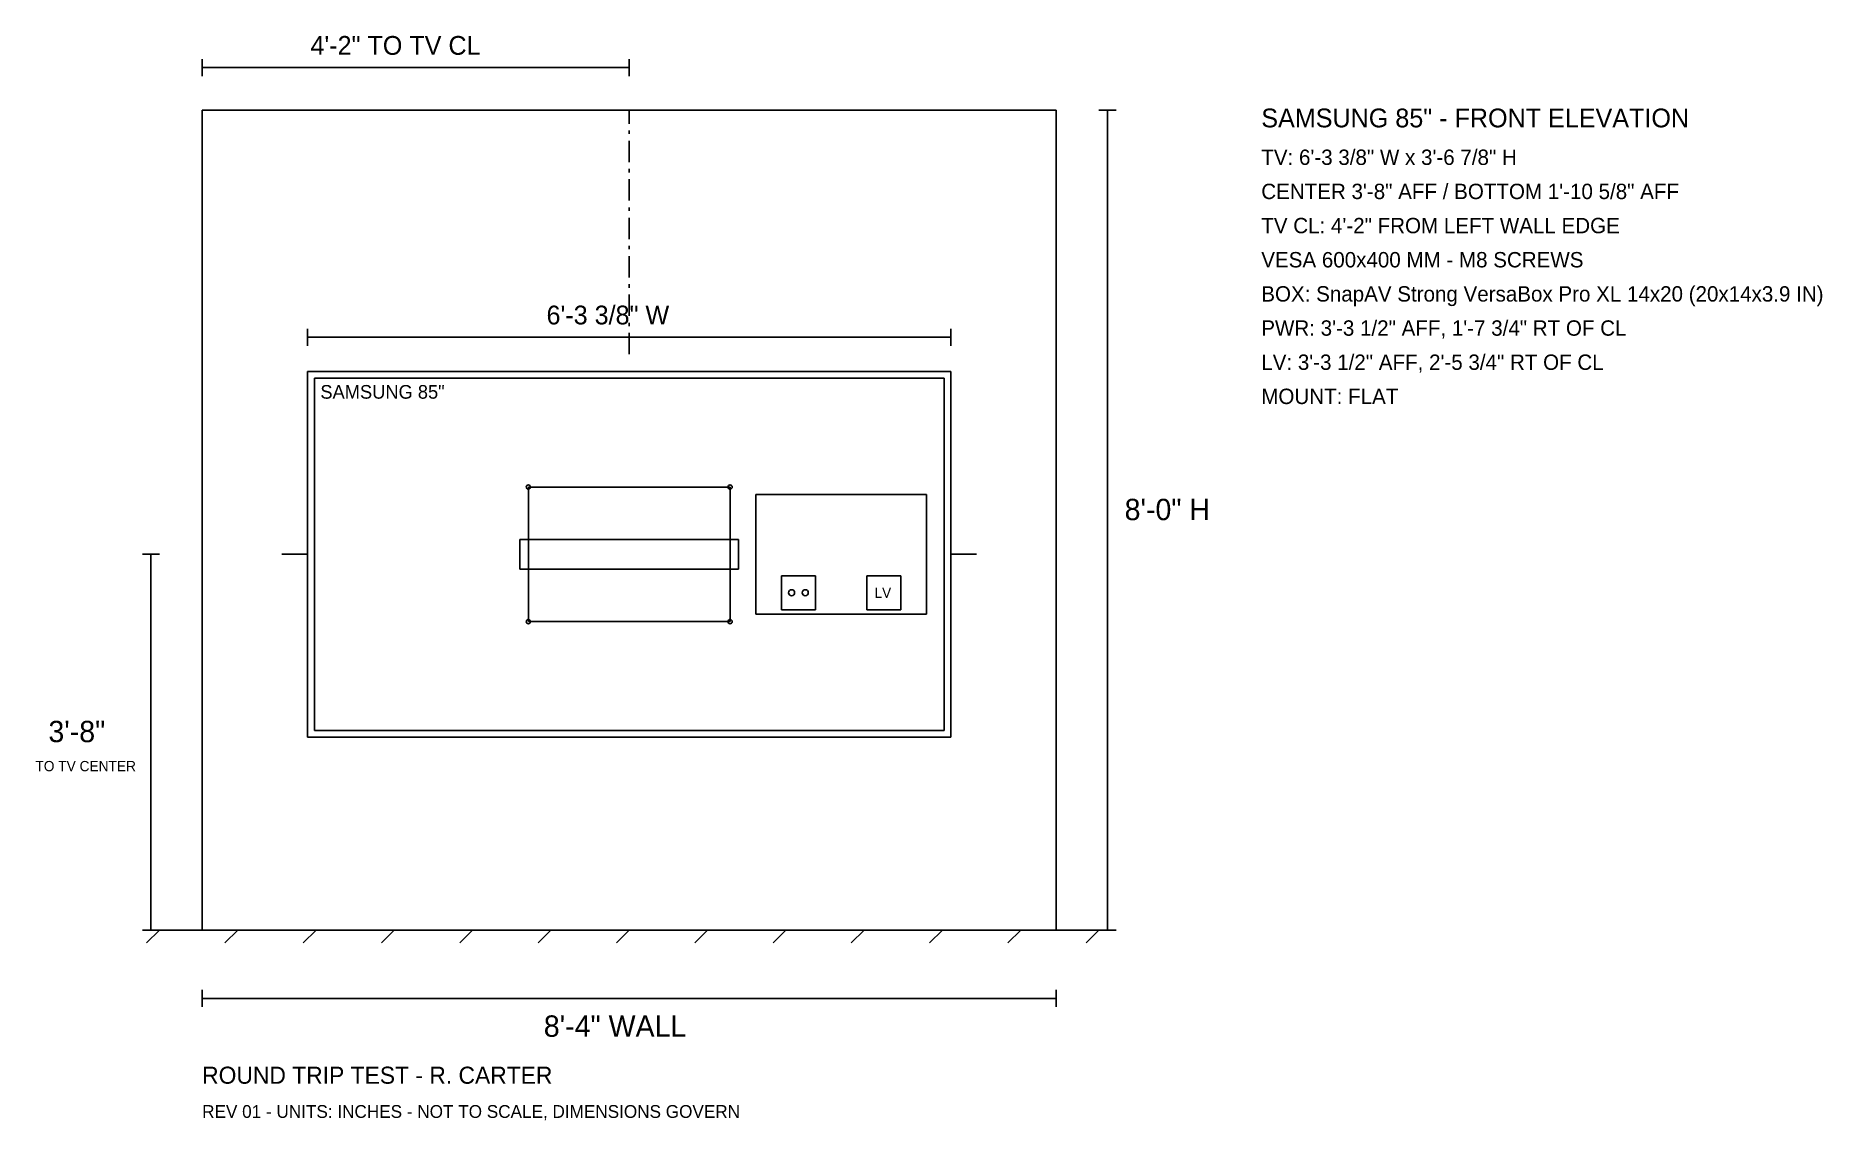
# Model space of a CAD drawing. Extents: x -19 to 190, y -22 to 105.
import ezdxf

# ---------------------------------------------------------------- set-up
doc = ezdxf.new("R2010")
doc.units = 0
for name, color, linetype in [('BACKBOX', 4, 'CONTINUOUS'), ('CENTERLINE', 1, 'CONTINUOUS'), ('DIMENSIONS', 7, 'CONTINUOUS'), ('ELECTRICAL', 3, 'CONTINUOUS'), ('LOWVOLT', 30, 'CONTINUOUS'), ('MOUNT', 8, 'CONTINUOUS'), ('NOTES', 7, 'CONTINUOUS'), ('SCREEN', 8, 'CONTINUOUS'), ('TV', 7, 'CONTINUOUS'), ('VESA', 2, 'CONTINUOUS'), ('WALL', 7, 'CONTINUOUS')]:
    doc.layers.add(name, color=color, linetype=linetype)

msp = doc.modelspace()

# ---------------------------------------------------------------- linework, layer by layer
at = {"layer": 'BACKBOX'}
for p, q in [((84.811, 51), (64.811, 51)), ((64.811, 51), (64.811, 37)), ((84.811, 37), (84.811, 51)), ((64.811, 37), (84.811, 37))]:
    msp.add_line(p, q, dxfattribs=at)
at = {"layer": 'CENTERLINE'}
for p, q in [((0, 100), (0, 102)), ((0, 101), (50, 101)), ((50, 100), (50, 102)), ((50, 94.425), (50, 96)), ((50, 93.225), (50, 93.625)), ((50, 89.925), (50, 92.425)), ((50, 88.725), (50, 89.125)), ((50, 85.425), (50, 87.925)), ((50, 84.225), (50, 84.625)), ((50, 80.925), (50, 83.425)), ((50, 79.725), (50, 80.125)), ((50, 76.425), (50, 78.925)), ((50, 75.225), (50, 75.625)), ((50, 71.925), (50, 74.425)), ((50, 70.725), (50, 71.125)), ((50, 67.425), (50, 69.925)), ((9.34, 44), (12.34, 44)), ((87.66, 44), (90.66, 44))]:
    msp.add_line(p, q, dxfattribs=at)
at = {"layer": 'DIMENSIONS'}
for p, q in [((105, 96), (107, 96)), ((106, 0), (106, 96)), ((12.34, 68.425), (12.34, 70.425)), ((12.34, 69.425), (87.66, 69.425)), ((87.66, 68.425), (87.66, 70.425)), ((-7, 44), (-5, 44)), ((-6, 0), (-6, 44)), ((-7, 0), (-5, 0)), ((105, 0), (107, 0)), ((0, -9), (0, -7)), ((0, -8), (100, -8)), ((100, -9), (100, -7))]:
    msp.add_line(p, q, dxfattribs=at)
at = {"layer": 'ELECTRICAL'}
for p, q in [((71.811, 41.5), (67.811, 41.5)), ((67.811, 41.5), (67.811, 37.5)), ((71.811, 37.5), (71.811, 41.5)), ((67.811, 37.5), (71.811, 37.5))]:
    msp.add_line(p, q, dxfattribs=at)
for centre in [(69.011, 39.5), (70.611, 39.5)]:
    msp.add_circle(centre, 0.35, dxfattribs=at)
at = {"layer": 'LOWVOLT'}
for p, q in [((81.811, 41.5), (77.811, 41.5)), ((77.811, 41.5), (77.811, 37.5)), ((81.811, 37.5), (81.811, 41.5)), ((77.811, 37.5), (81.811, 37.5))]:
    msp.add_line(p, q, dxfattribs=at)
at = {"layer": 'MOUNT'}
for p, q in [((62.811, 45.75), (37.189, 45.75)), ((37.189, 45.75), (37.189, 42.25)), ((62.811, 42.25), (62.811, 45.75)), ((37.189, 42.25), (62.811, 42.25))]:
    msp.add_line(p, q, dxfattribs=at)
at = {"layer": 'SCREEN'}
for p, q in [((86.86, 64.625), (13.14, 64.625)), ((13.14, 64.625), (13.14, 23.375)), ((86.86, 23.375), (86.86, 64.625)), ((13.14, 23.375), (86.86, 23.375))]:
    msp.add_line(p, q, dxfattribs=at)
at = {"layer": 'TV'}
for p, q in [((87.66, 65.425), (12.34, 65.425)), ((12.34, 65.425), (12.34, 22.575)), ((87.66, 22.575), (87.66, 65.425)), ((12.34, 22.575), (87.66, 22.575))]:
    msp.add_line(p, q, dxfattribs=at)
at = {"layer": 'VESA'}
for p, q in [((61.811, 51.874), (38.189, 51.874)), ((38.189, 51.874), (38.189, 36.126)), ((61.811, 36.126), (61.811, 51.874)), ((38.189, 36.126), (61.811, 36.126))]:
    msp.add_line(p, q, dxfattribs=at)
for centre in [(38.189, 51.874), (61.811, 51.874), (38.189, 36.126), (61.811, 36.126)]:
    msp.add_circle(centre, 0.25, dxfattribs=at)
at = {"layer": 'WALL'}
for p, q in [((100, 96), (0, 96)), ((0, 96), (0, 0)), ((100, 0), (100, 96)), ((-5, 0), (-6.5, -1.5)), ((-6, 0), (106, 0)), ((0, 0), (100, 0)), ((4.1667, 0), (2.6667, -1.5)), ((13.3333, 0), (11.8333, -1.5)), ((22.5, 0), (21, -1.5)), ((31.6667, 0), (30.1667, -1.5)), ((40.8333, 0), (39.3333, -1.5)), ((50, 0), (48.5, -1.5)), ((59.1667, 0), (57.6667, -1.5)), ((68.3333, 0), (66.8333, -1.5)), ((77.5, 0), (76, -1.5)), ((86.6667, 0), (85.1667, -1.5)), ((95.8333, 0), (94.3333, -1.5)), ((105, 0), (103.5, -1.5))]:
    msp.add_line(p, q, dxfattribs=at)

# ---------------------------------------------------------------- texts
at = {"layer": 'CENTERLINE'}
msp.add_text('4\'-2" TO TV CL', height=2.2, dxfattribs=at).set_placement((12.68, 102.5))
at = {"layer": 'DIMENSIONS'}
for s, height, p in [('6\'-3 3/8" W', 2.2, (40.32, 70.925)), ('8\'-0" H', 2.5, (108, 48)), ('3\'-8"', 2.5, (-18, 22)), ('TO TV CENTER', 1.2, (-19.52, 18.6)), ('8\'-4" WALL', 2.5, (40, -12.5))]:
    msp.add_text(s, height=height, dxfattribs=at).set_placement(p)
at = {"layer": 'LOWVOLT'}
msp.add_text('LV', height=1.2, dxfattribs=at).set_placement((78.711, 38.9))
at = {"layer": 'NOTES'}
for s, height, p in [('SAMSUNG 85" - FRONT ELEVATION', 2.2, (124, 94)), ('TV: 6\'-3 3/8" W x 3\'-6 7/8" H', 1.8, (124, 89.6)), ('CENTER 3\'-8" AFF / BOTTOM 1\'-10 5/8" AFF', 1.8, (124, 85.6)), ('TV CL: 4\'-2" FROM LEFT WALL EDGE', 1.8, (124, 81.6)), ('VESA 600x400 MM - M8 SCREWS', 1.8, (124, 77.6)), ('BOX: SnapAV Strong VersaBox Pro XL 14x20 (20x14x3.9 IN)', 1.8, (124, 73.6)), ('PWR: 3\'-3 1/2" AFF, 1\'-7 3/4" RT OF CL', 1.8, (124, 69.6)), ('LV: 3\'-3 1/2" AFF, 2\'-5 3/4" RT OF CL', 1.8, (124, 65.6)), ('MOUNT: FLAT', 1.8, (124, 61.6)), ('ROUND TRIP TEST - R. CARTER', 2, (0, -18)), ('REV 01 - UNITS: INCHES - NOT TO SCALE, DIMENSIONS GOVERN', 1.5, (0, -22))]:
    msp.add_text(s, height=height, dxfattribs=at).set_placement(p)
at = {"layer": 'TV'}
msp.add_text('SAMSUNG 85"', height=1.6, dxfattribs=at).set_placement((13.84, 62.225))

doc.saveas('drawing.dxf')
